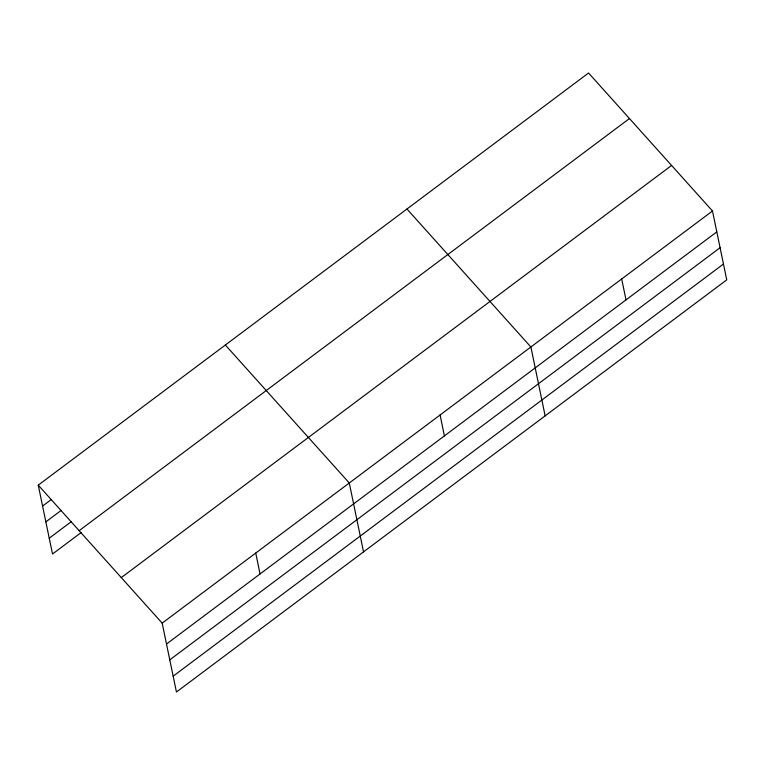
<?xml version="1.0" encoding="UTF-8"?>
<svg xmlns="http://www.w3.org/2000/svg" width="765" height="765" viewBox="0 0 765 765"><rect width="100%" height="100%" fill="white"/><g stroke="black" fill="none" stroke-linecap="round" stroke-linejoin="round"><path stroke-width="1.15" d="M38.25 485.144L588.562 73L712.483 210.987L726.75 279.856L176.438 692L162.17 623.121L38.25 485.144L52.517 554.013L81.147 532.564M42.582 506.048L51.169 499.612M45.852 521.873L61.133 510.437M49.237 538.187L71.193 521.74M79.149 530.671L629.461 118.537M121.281 577.585L671.594 165.45M162.17 623.121L712.483 210.987M166.502 644.025L716.815 231.881M169.782 659.86L720.095 247.717M173.158 676.164L723.47 264.03M406.961 209.008L530.881 346.994L545.149 415.864M225.359 345.015L349.28 482.992L363.538 551.871M621.687 278.986L626.009 299.89M440.085 414.993L444.408 435.897M255.73 553.057L260.052 573.96"/></g></svg>
